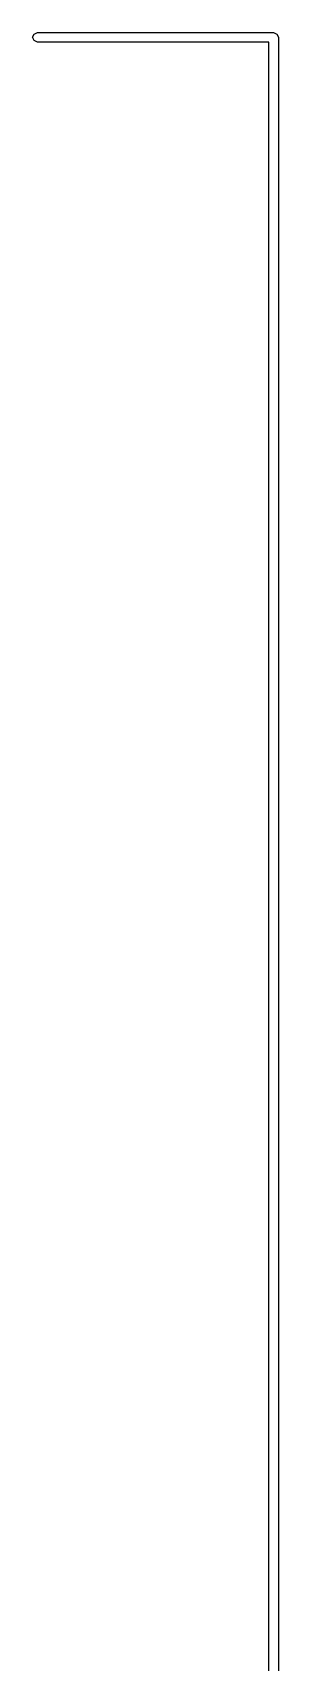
# Model space of a CAD drawing. Extents: x 137.9 to 165.8, y -143 to -48.4.
# Drawn here: x 162.66 to 165.78, y -121.6 to -100.9 of the extents above; entities that cross this region are included whole.
import ezdxf

# ---------------------------------------------------------------- set-up
doc = ezdxf.new("R2010")
doc.units = 0
doc.layers.add('BLACK', color=7, linetype='CONTINUOUS')

msp = doc.modelspace()

# ---------------------------------------------------------------- linework, layer by layer
at = {"layer": 'BLACK', "linetype": 'CONTINUOUS'}
for p, q in [((162.66, -100.958), (162.678, -100.916)), ((162.678, -101), (162.66, -100.958)), ((162.678, -100.916), (162.72, -100.898)), ((162.72, -101.018), (162.678, -101)), ((162.72, -100.898), (165.72, -100.898)), ((165.66, -101.018), (162.72, -101.018)), ((165.66, -142.898), (165.66, -101.018)), ((165.72, -100.898), (165.762, -100.916)), ((165.762, -100.916), (165.78, -100.958)), ((165.78, -100.958), (165.78, -142.958))]:
    msp.add_line(p, q, dxfattribs=at)

doc.saveas('drawing.dxf')
